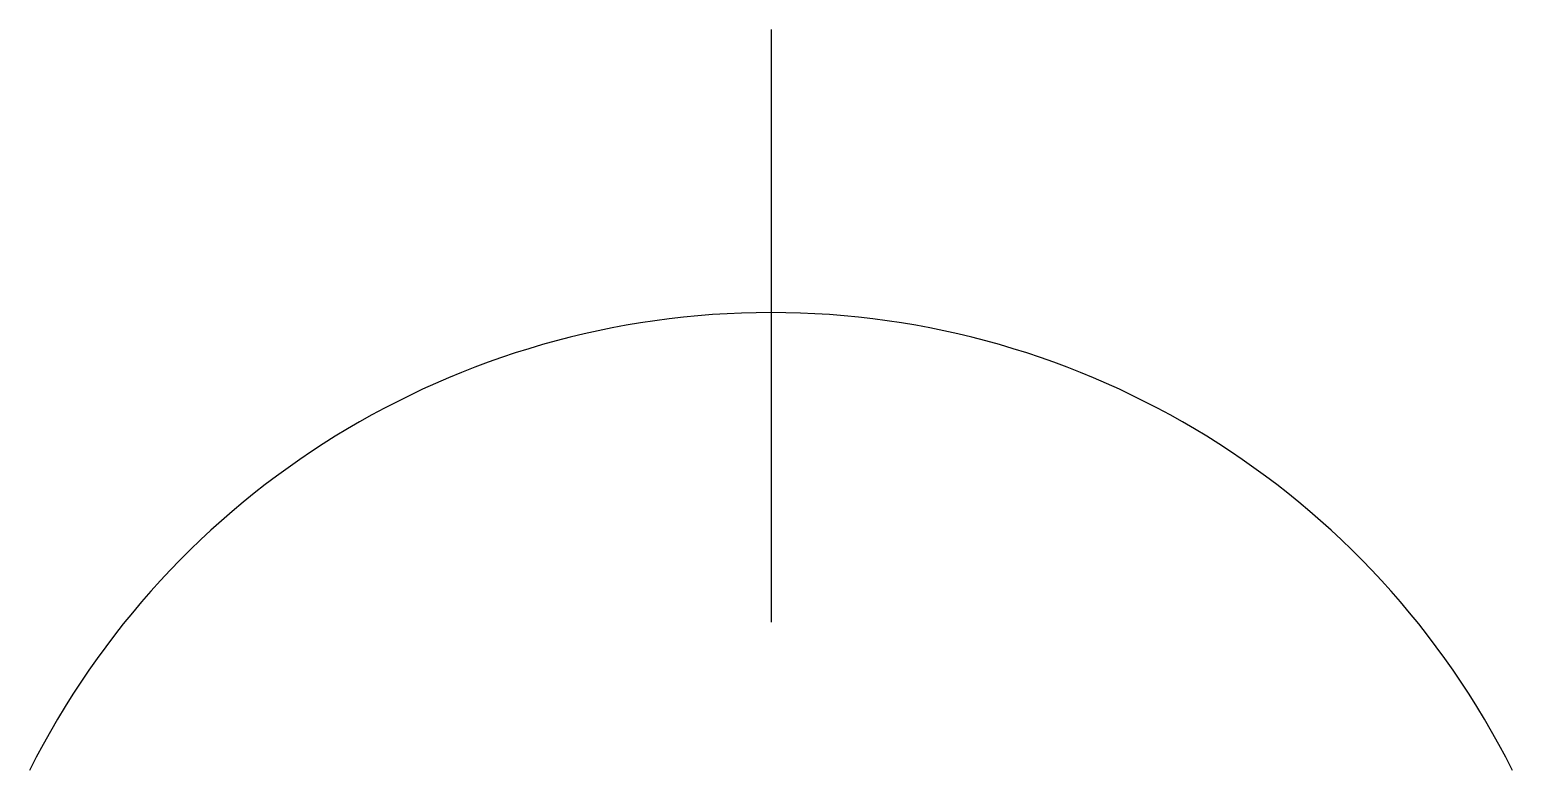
# Model space of a CAD drawing. Extents: x -76 to 76, y -15 to 61.
import ezdxf

# ---------------------------------------------------------------- set-up
doc = ezdxf.new("R2010")
doc.units = 0
doc.header["$LTSCALE"] = 35
doc.header["$MEASUREMENT"] = 0
doc.layers.add('E-DIAGRAMA', color=5, linetype='CONTINUOUS')

msp = doc.modelspace()

# ---------------------------------------------------------------- linework, layer by layer
at = {"layer": 'E-DIAGRAMA', "color": 4}
msp.add_line((0, 61.07), (0, 0), dxfattribs=at)
msp.add_arc((0, -53.44), 85.35, 26.5651, 153.4349, dxfattribs=at)

doc.saveas('drawing.dxf')
